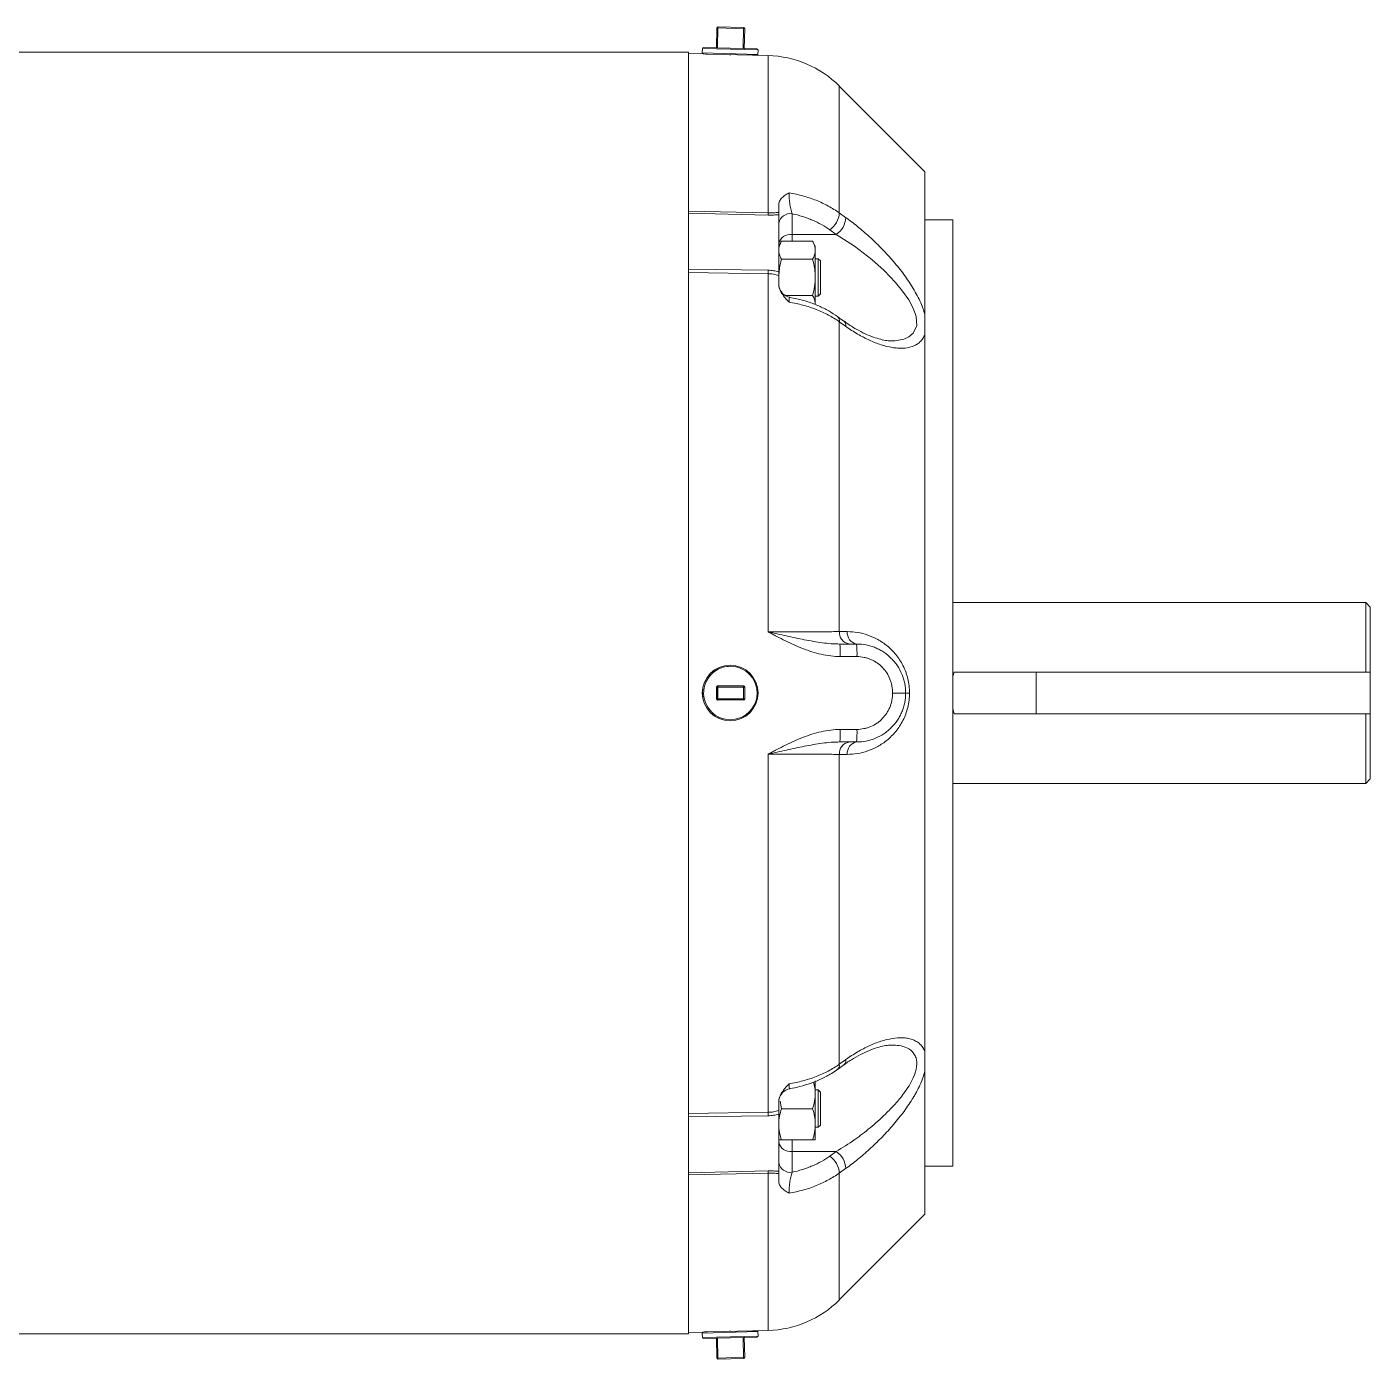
# Paper-space layout '_Top' of a CAD drawing. Header units: inches. Extents: x -11.3 to 13.4, y -10.5 to 6.1.
# Drawn here: x 1.31 to 13.38, y -5.98 to 5.98 of the extents above; entities that cross this region are included whole.
import ezdxf

# ---------------------------------------------------------------- set-up
doc = ezdxf.new("R2010")
doc.units = ezdxf.units.IN
doc.header["$MEASUREMENT"] = 0

psp = doc.layouts.new('_Top')

# ---------------------------------------------------------------- linework, layer by layer
at = {"color": 7, "linetype": 'Continuous', "lineweight": 15}
for p, q in [((7.502, 5.796), (7.506, 5.974)), ((7.756, 5.967), (7.506, 5.974)), ((7.516, 5.983), (7.512, 5.796)), ((7.516, 5.983), (7.746, 5.977)), ((7.741, 5.79), (7.746, 5.977)), ((7.756, 5.967), (7.751, 5.79)), ((7.387, 5.799), (7.866, 5.787)), ((7.25, 5.755), (-7.125, 5.755)), ((7.25, 5.755), (7.25, -5.755)), ((7.383, 5.741), (7.25, 5.744)), ((7.376, 5.79), (7.375, 5.75)), ((7.827, 5.728), (7.423, 5.738)), ((7.63, 5.732), (7.62, 5.733)), ((7.62, 5.733), (7.62, 5.733)), ((7.63, 5.732), (7.63, 5.733)), ((7.967, 5.726), (7.867, 5.728)), ((7.875, 5.736), (7.876, 5.776)), ((9.375, 4.682), (8.606, 5.451)), ((9.375, 3.396), (9.375, 4.682)), ((8.062, 4.317), (8.062, 4.383)), ((7.25, 4.328), (7.967, 4.312)), ((7.967, 4.293), (7.25, 4.309)), ((8.062, 4.296), (8.062, 3.784)), ((8.182, 4.305), (8.182, 4.058)), ((8.606, 4.312), (8.663, 4.271)), ((9.625, 4.249), (9.375, 4.249)), ((9.625, -4.249), (9.625, 4.249)), ((8.579, 4.119), (8.182, 4.119)), ((8.579, 4.119), (8.521, 4.16)), ((8.087, 4.058), (8.062, 4.015)), ((8.087, 4.058), (8.365, 4.058)), ((8.39, 4.015), (8.365, 4.058)), ((8.39, 3.49), (8.39, 4.015)), ((8.087, 3.896), (8.365, 3.896)), ((8.417, 3.901), (8.39, 3.901)), ((8.437, 3.881), (8.417, 3.901)), ((8.417, 3.566), (8.417, 3.901)), ((8.437, 3.881), (8.437, 3.586)), ((7.25, 3.807), (7.967, 3.797)), ((7.967, 3.766), (7.25, 3.777)), ((7.967, 3.797), (7.967, 0.549)), ((8.062, 3.672), (8.062, 3.749)), ((8.118, 3.571), (8.365, 3.571)), ((8.39, 3.566), (8.417, 3.566)), ((8.417, 3.566), (8.437, 3.586)), ((8.606, 3.335), (8.606, 0.551)), ((8.663, 3.294), (8.606, 3.335)), ((9.375, -3.223), (9.375, 3.223)), ((13.335, 0.812), (9.625, 0.812)), ((13.375, 0.772), (13.335, 0.812)), ((13.335, 0.188), (13.335, 0.812)), ((13.375, 0.772), (13.375, -0.772)), ((8.606, 0.551), (8.677, 0.551)), ((8.612, 0.44), (8.762, 0.44)), ((7.626, 0.25), (7.625, 0.25)), ((8.765, 0.327), (8.615, 0.327)), ((9.625, 0.148), (9.637, 0.188)), ((9.637, 0.188), (13.335, 0.188)), ((10.375, 0.188), (10.375, -0.188)), ((7.756, 0.053), (7.502, 0.053)), ((7.502, 0.053), (7.502, -0.053)), ((7.506, -0.053), (7.506, 0.053)), ((7.512, 0.063), (7.746, 0.063)), ((7.516, 0.053), (7.516, -0.053)), ((7.746, -0.053), (7.746, 0.053)), ((7.756, -0.053), (7.756, 0.053)), ((9.237, 0), (9.085, 0)), ((7.502, -0.053), (7.756, -0.053)), ((7.746, -0.062), (7.512, -0.062)), ((9.637, -0.188), (9.625, -0.14)), ((9.637, -0.188), (13.335, -0.188)), ((13.335, -0.812), (13.335, -0.188)), ((7.625, -0.25), (7.626, -0.25)), ((8.615, -0.327), (8.765, -0.327)), ((8.762, -0.44), (8.612, -0.44)), ((7.967, -0.549), (7.967, -3.797)), ((8.606, -0.551), (8.606, -3.335)), ((8.677, -0.551), (8.606, -0.551)), ((9.625, -0.812), (13.335, -0.812)), ((13.335, -0.812), (13.375, -0.772)), ((8.606, -3.335), (8.663, -3.294)), ((8.39, -4.015), (8.39, -3.485)), ((9.375, -4.682), (9.375, -3.396)), ((8.417, -3.566), (8.39, -3.566)), ((8.437, -3.586), (8.417, -3.566)), ((8.417, -3.901), (8.417, -3.566)), ((8.437, -3.586), (8.437, -3.881)), ((8.062, -3.749), (8.062, -3.672)), ((8.074, -3.666), (8.087, -3.734)), ((8.087, -3.734), (8.365, -3.734)), ((7.25, -3.777), (7.967, -3.766)), ((7.967, -3.797), (7.25, -3.807)), ((8.062, -3.784), (8.062, -4.296)), ((8.39, -3.901), (8.417, -3.901)), ((8.417, -3.901), (8.437, -3.881)), ((8.087, -4.015), (8.365, -4.015)), ((8.182, -4.015), (8.182, -4.305)), ((8.579, -4.119), (8.182, -4.119)), ((8.521, -4.16), (8.579, -4.119)), ((7.25, -4.309), (7.967, -4.293)), ((7.967, -4.312), (7.25, -4.328)), ((8.062, -4.383), (8.062, -4.317)), ((8.663, -4.271), (8.606, -4.312)), ((9.375, -4.249), (9.625, -4.249)), ((8.606, -5.451), (9.375, -4.682)), ((-3.314, -5.755), (7.25, -5.755)), ((7.25, -5.744), (7.381, -5.741)), ((7.375, -5.75), (7.376, -5.79)), ((7.866, -5.787), (7.387, -5.799)), ((7.423, -5.738), (7.827, -5.728)), ((7.62, -5.733), (7.63, -5.732)), ((7.62, -5.733), (7.62, -5.733)), ((7.63, -5.733), (7.63, -5.732)), ((7.746, -5.977), (7.741, -5.79)), ((7.751, -5.79), (7.756, -5.967)), ((7.868, -5.728), (7.967, -5.726)), ((7.876, -5.776), (7.875, -5.736)), ((7.506, -5.974), (7.502, -5.796)), ((7.512, -5.796), (7.516, -5.983)), ((7.506, -5.974), (7.756, -5.967)), ((7.746, -5.977), (7.516, -5.983))]:
    psp.add_line(p, q, dxfattribs=at)
at = {"color": 9, "linetype": 'Continuous', "lineweight": 15}
for p, q in [((7.375, 5.75), (7.875, 5.736)), ((7.876, 5.776), (7.376, 5.79)), ((7.967, 5.726), (7.967, 4.312)), ((8.606, 5.451), (8.606, 4.312)), ((7.967, -4.312), (7.967, -5.726)), ((8.606, -4.312), (8.606, -5.451)), ((7.875, -5.736), (7.375, -5.75)), ((7.376, -5.79), (7.876, -5.776))]:
    psp.add_line(p, q, dxfattribs=at)
at = {"color": 9, "linetype": 'Continuous', "lineweight": 15, "flags": 128}
psp.add_lwpolyline([(9.08, 3.164), (9.106, 3.164), (9.187, 3.178), (9.232, 3.198), (9.27, 3.231), (9.301, 3.301), (9.295, 3.383), (9.288, 3.41), (9.264, 3.469), (9.23, 3.531), (9.175, 3.61), (9.112, 3.687), (9.009, 3.794), (8.897, 3.893), (8.741, 4.014), (8.579, 4.119), (8.579, 4.119)], dxfattribs=at)
at = {"color": 7, "linetype": 'Continuous', "lineweight": 15, "flags": 128}
for points in [[(8.648, 3.34), (8.608, 3.368), (8.591, 3.381)], [(8.591, -3.381), (8.631, -3.352), (8.648, -3.34)], [(7.868, -5.728), (7.869, -5.728), (7.847, -5.728), (7.833, -5.728), (7.829, -5.728), (7.828, -5.728), (7.827, -5.728), (7.827, -5.728), (7.827, -5.728), (7.827, -5.728), (7.827, -5.728)]]:
    psp.add_lwpolyline(points, dxfattribs=at)
at = {"color": 7, "linetype": 'Continuous', "lineweight": 15}
psp.add_circle((7.626, 0), 0.25, dxfattribs=at)
for centre, radius, start, end in [((7.516, 5.973), 0.01, 88.5, 178.5), ((7.746, 5.967), 0.01, 358.5, 88.5), ((7.386, 5.789), 0.01, 88.5, 178.5), ((7.385, 5.749), 0.01, 178.5, 237.0022), ((7.866, 5.777), 0.01, 358.5, 88.5), ((7.865, 5.737), 0.01, 299.9978, 358.5), ((7.943, 4.788), 0.938, 45, 88.5), ((9.254, 4.303), 1.287, 179.5702, 180.4298), ((8.167, 4.199), 0.107, 81.9505, 168.5782), ((8.411, 4.321), 0.195, 304.3036, 357.3432), ((8.469, 4.28), 0.195, 304.2903, 357.3796), ((8.167, 4.013), 0.107, 81.9505, 168.5782), ((8.182, 3.673), 0.12, 189.4568, 260.22), ((8.71, 0.543), 0.104, 175.1052, 259.4792), ((8.781, 0.542), 0.104, 175.1478, 259.4922), ((7.556, 0.354), 1.059, 358.5285, 4.6525), ((7.706, 0.354), 1.059, 358.5285, 4.6526), ((7.625, 0), 0.25, 90.0139, 269.9861), ((7.627, 0), 0.24, 121.2003, 43.2622), ((7.512, 0.053), 0.01, 90.0098, 180.0098), ((7.516, 0.053), 0.01, 90.0098, 180.0098), ((7.421, 0.055), 0.0957, 358.5046, 4.4944), ((7.651, 0.055), 0.0957, 358.5046, 4.4944), ((7.746, 0.053), 0.01, 359.9902, 89.9902), ((7.512, -0.053), 0.01, 179.9902, 269.9902), ((7.516, -0.053), 0.01, 179.9902, 269.9902), ((7.421, -0.055), 0.0957, 355.5056, 1.4954), ((7.651, -0.055), 0.0957, 355.5056, 1.4954), ((7.746, -0.053), 0.01, 270.0098, 0.0098), ((7.556, -0.354), 1.059, 355.3475, 1.4715), ((7.706, -0.354), 1.059, 355.3474, 1.4715), ((8.71, -0.543), 0.104, 100.5208, 184.8948), ((8.781, -0.542), 0.104, 100.5078, 184.8522), ((8.182, -3.673), 0.12, 99.8782, 170.3312), ((8.167, -4.013), 0.107, 191.4218, 278.0495), ((8.167, -4.199), 0.107, 191.4218, 278.0495), ((8.411, -4.321), 0.195, 2.6568, 55.6964), ((8.469, -4.28), 0.195, 2.6204, 55.7097), ((9.254, -4.303), 1.287, 179.5702, 180.4298), ((7.943, -4.788), 0.938, 271.5, 315), ((7.385, -5.749), 0.01, 122.9978, 181.5), ((7.386, -5.789), 0.01, 181.5, 271.5), ((7.866, -5.777), 0.01, 271.5, 1.5), ((7.865, -5.737), 0.01, 1.5, 60.0022), ((7.516, -5.973), 0.01, 181.5, 271.5), ((7.746, -5.967), 0.01, 271.5, 1.5)]:
    psp.add_arc(centre, radius, start, end, dxfattribs=at)
at = {"color": 9, "linetype": 'Continuous', "lineweight": 15}
for centre, radius, start, end in [((8.56, 3.345), 0.0473, 347.7106, 49.0844), ((8.617, 3.304), 0.0474, 347.6567, 49.0153), ((7.627, 0), 0.24, 90.0009, 121.2183), ((7.627, 0), 0.24, 43.2469, 89.9976), ((8.56, -3.345), 0.0472, 310.6055, 12.3244), ((8.617, -3.304), 0.0474, 310.9839, 12.3434)]:
    psp.add_arc(centre, radius, start, end, dxfattribs=at)
at = {"color": 7, "linetype": 'Continuous', "lineweight": 15}
for points, knots in [([(7.383, 5.741), (7.382, 5.741), (7.38, 5.741), (7.395, 5.74), (7.413, 5.739), (7.419, 5.739), (7.421, 5.738), (7.422, 5.738), (7.423, 5.738), (7.423, 5.738), (7.423, 5.738), (7.423, 5.738), (7.423, 5.738)], [0, 0, 0, 0, 0.224506, 0.774592, 0.903987, 0.968662, 0.984824, 0.992908, 0.996955, 0.998983, 0.999705, 1, 1, 1, 1]), ([(7.827, 5.728), (7.827, 5.728), (7.827, 5.728), (7.828, 5.728), (7.83, 5.728), (7.838, 5.728), (7.855, 5.728), (7.871, 5.728), (7.868, 5.728), (7.867, 5.728)], [0, 0, 0, 0, 0.0009233, 0.0037914, 0.0167855, 0.0683628, 0.2748727, 0.8005692, 1, 1, 1, 1]), ([(8.062, 4.383), (8.062, 4.395), (8.065, 4.406), (8.072, 4.423), (8.075, 4.428), (8.082, 4.438), (8.086, 4.443), (8.099, 4.456), (8.109, 4.465), (8.125, 4.476), (8.131, 4.479), (8.143, 4.486), (8.149, 4.489), (8.155, 4.492)], [0, 0, 0, 0, 0.25, 0.25, 0.375, 0.375, 0.5, 0.5, 0.75, 0.75, 0.875, 0.875, 1, 1, 1, 1]), ([(8.155, 4.492), (8.197, 4.485), (8.239, 4.476), (8.299, 4.459), (8.319, 4.453), (8.359, 4.44), (8.379, 4.433), (8.436, 4.41), (8.472, 4.393), (8.542, 4.355), (8.575, 4.334), (8.606, 4.312)], [0, 0, 0, 0, 0.25, 0.25, 0.375, 0.375, 0.5, 0.5, 0.75, 0.75, 1, 1, 1, 1]), ([(8.155, 4.492), (8.155, 4.487), (8.155, 4.481), (8.155, 4.467), (8.155, 4.459), (8.156, 4.443), (8.157, 4.434), (8.159, 4.417), (8.16, 4.408), (8.162, 4.39), (8.163, 4.381), (8.166, 4.364), (8.168, 4.356), (8.173, 4.332), (8.177, 4.317), (8.182, 4.305)], [0, 0, 0, 0, 0.125, 0.125, 0.25, 0.25, 0.375, 0.375, 0.5, 0.5, 0.625, 0.625, 0.75, 0.75, 1, 1, 1, 1]), ([(7.967, 4.312), (7.983, 4.312), (8, 4.312), (8.031, 4.314), (8.047, 4.315), (8.062, 4.317)], [0, 0, 0, 0, 0.5, 0.5, 1, 1, 1, 1]), ([(8.062, 4.296), (8.047, 4.295), (8.031, 4.294), (7.999, 4.293), (7.983, 4.293), (7.967, 4.293)], [0, 0, 0, 0, 0.5, 0.5, 1, 1, 1, 1]), ([(8.521, 4.16), (8.474, 4.194), (8.421, 4.223), (8.35, 4.253), (8.336, 4.259), (8.306, 4.27), (8.291, 4.275), (8.245, 4.29), (8.214, 4.298), (8.182, 4.305)], [0, 0, 0, 0, 0.5, 0.5, 0.625, 0.625, 0.75, 0.75, 1, 1, 1, 1]), ([(8.663, 4.271), (8.699, 4.246), (8.734, 4.219), (8.805, 4.161), (8.84, 4.131), (8.91, 4.068), (8.945, 4.034), (9.014, 3.964), (9.048, 3.928), (9.113, 3.852), (9.145, 3.814), (9.191, 3.753), (9.206, 3.733), (9.234, 3.691), (9.248, 3.67), (9.274, 3.628), (9.286, 3.607), (9.309, 3.565), (9.32, 3.543), (9.34, 3.5), (9.349, 3.479), (9.36, 3.447), (9.363, 3.437), (9.37, 3.416), (9.373, 3.406), (9.375, 3.396)], [0, 0, 0, 0, 0.125, 0.125, 0.25, 0.25, 0.375, 0.375, 0.5, 0.5, 0.625, 0.625, 0.6875, 0.6875, 0.75, 0.75, 0.8125, 0.8125, 0.875, 0.875, 0.9375, 0.9375, 0.96875, 0.96875, 1, 1, 1, 1]), ([(8.062, 3.977), (8.062, 3.991), (8.064, 4.005), (8.073, 4.032), (8.08, 4.045), (8.087, 4.058)], [0, 0, 0, 0, 0.5, 0.5, 1, 1, 1, 1]), ([(8.39, 3.977), (8.39, 3.991), (8.388, 4.005), (8.379, 4.032), (8.373, 4.045), (8.365, 4.058)], [0, 0, 0, 0, 0.5, 0.5, 1, 1, 1, 1]), ([(8.087, 3.896), (8.079, 3.909), (8.073, 3.923), (8.064, 3.95), (8.062, 3.963), (8.062, 3.977)], [0, 0, 0, 0, 0.5, 0.5, 1, 1, 1, 1]), ([(8.087, 3.896), (8.08, 3.87), (8.068, 3.827), (8.066, 3.783), (8.065, 3.767)], [0, 0, 0, 0, 0.620022, 1, 1, 1, 1]), ([(8.365, 3.896), (8.373, 3.909), (8.379, 3.923), (8.388, 3.95), (8.39, 3.963), (8.39, 3.977)], [0, 0, 0, 0, 0.5, 0.5, 1, 1, 1, 1]), ([(8.39, 3.734), (8.39, 3.747), (8.39, 3.761), (8.387, 3.789), (8.386, 3.802), (8.379, 3.843), (8.373, 3.869), (8.365, 3.896)], [0, 0, 0, 0, 0.25, 0.25, 0.5, 0.5, 1, 1, 1, 1]), ([(7.967, 3.797), (7.983, 3.797), (7.999, 3.795), (8.031, 3.791), (8.047, 3.788), (8.062, 3.784)], [0, 0, 0, 0, 0.5, 0.5, 1, 1, 1, 1]), ([(8.062, 3.749), (8.047, 3.755), (8.031, 3.759), (8, 3.765), (7.983, 3.766), (7.967, 3.766)], [0, 0, 0, 0, 0.5, 0.5, 1, 1, 1, 1]), ([(8.062, 3.672), (8.062, 3.658), (8.065, 3.644), (8.072, 3.623), (8.075, 3.615), (8.082, 3.602), (8.086, 3.595), (8.099, 3.575), (8.109, 3.561), (8.125, 3.542), (8.131, 3.536), (8.143, 3.523), (8.149, 3.517), (8.155, 3.511)], [0, 0, 0, 0, 0.25, 0.25, 0.375, 0.375, 0.5, 0.5, 0.75, 0.75, 0.875, 0.875, 1, 1, 1, 1]), ([(8.365, 3.571), (8.373, 3.598), (8.379, 3.624), (8.388, 3.679), (8.39, 3.706), (8.39, 3.734)], [0, 0, 0, 0, 0.5, 0.5, 1, 1, 1, 1]), ([(8.606, 3.335), (8.575, 3.357), (8.542, 3.377), (8.473, 3.413), (8.437, 3.43), (8.38, 3.452), (8.36, 3.459), (8.32, 3.472), (8.3, 3.478), (8.239, 3.495), (8.197, 3.504), (8.155, 3.511)], [0, 0, 0, 0, 0.25, 0.25, 0.5, 0.5, 0.625, 0.625, 0.75, 0.75, 1, 1, 1, 1]), ([(8.591, 3.381), (8.564, 3.398), (8.511, 3.434), (8.422, 3.478), (8.325, 3.515), (8.238, 3.54), (8.182, 3.55), (8.162, 3.553)], [0, 0, 0, 0, 0.211912, 0.431637, 0.652195, 0.870217, 1, 1, 1, 1]), ([(8.39, 3.49), (8.39, 3.497), (8.39, 3.504), (8.387, 3.517), (8.386, 3.524), (8.379, 3.545), (8.373, 3.558), (8.365, 3.571)], [0, 0, 0, 0, 0.25, 0.25, 0.5, 0.5, 1, 1, 1, 1]), ([(9.375, 3.223), (9.375, 3.238), (9.375, 3.252), (9.375, 3.281), (9.375, 3.309), (9.375, 3.338), (9.375, 3.367), (9.375, 3.382), (9.375, 3.396)], [0, 0, 0, 0, 0.25, 0.25, 0.5, 0.75, 0.75, 1, 1, 1, 1]), ([(9.08, 3.163), (9.065, 3.163), (9.034, 3.164), (8.977, 3.176), (8.911, 3.196), (8.837, 3.226), (8.757, 3.268), (8.693, 3.307), (8.657, 3.334), (8.648, 3.34)], [0, 0, 0, 0, 0.129878, 0.273518, 0.426409, 0.591136, 0.769012, 0.947435, 1, 1, 1, 1]), ([(9.375, 3.223), (9.37, 3.209), (9.364, 3.196), (9.349, 3.173), (9.34, 3.162), (9.32, 3.144), (9.31, 3.136), (9.292, 3.126), (9.286, 3.123), (9.274, 3.117), (9.267, 3.114), (9.235, 3.103), (9.206, 3.098), (9.161, 3.096), (9.146, 3.097), (9.114, 3.099), (9.098, 3.101), (9.048, 3.109), (9.015, 3.117), (8.946, 3.139), (8.912, 3.153), (8.842, 3.185), (8.806, 3.204), (8.735, 3.245), (8.699, 3.268), (8.663, 3.294)], [0, 0, 0, 0, 0.0625, 0.0625, 0.125, 0.125, 0.1875, 0.1875, 0.21875, 0.21875, 0.25, 0.25, 0.375, 0.375, 0.4375, 0.4375, 0.5, 0.5, 0.625, 0.625, 0.75, 0.75, 0.875, 0.875, 1, 1, 1, 1]), ([(7.967, 0.549), (7.997, 0.549), (8.027, 0.549), (8.086, 0.549), (8.116, 0.549), (8.202, 0.549), (8.259, 0.549), (8.341, 0.549), (8.368, 0.55), (8.42, 0.55), (8.445, 0.55), (8.518, 0.551), (8.564, 0.551), (8.606, 0.551)], [0, 0, 0, 0, 0.125, 0.125, 0.25, 0.25, 0.5, 0.5, 0.625, 0.625, 0.75, 0.75, 1, 1, 1, 1]), ([(8.615, 0.327), (8.557, 0.327), (8.5, 0.335), (8.416, 0.354), (8.388, 0.362), (8.333, 0.379), (8.306, 0.389), (8.225, 0.42), (8.173, 0.443), (8.095, 0.481), (8.069, 0.495), (8.031, 0.515), (8.018, 0.521), (7.993, 0.535), (7.98, 0.542), (7.967, 0.549)], [0, 0, 0, 0, 0.25, 0.25, 0.375, 0.375, 0.5, 0.5, 0.75, 0.75, 0.875, 0.875, 0.9375, 0.9375, 1, 1, 1, 1]), ([(8.612, 0.44), (8.585, 0.44), (8.559, 0.441), (8.505, 0.445), (8.479, 0.448), (8.399, 0.459), (8.345, 0.468), (8.238, 0.489), (8.184, 0.5), (8.103, 0.518), (8.076, 0.524), (8.022, 0.536), (7.994, 0.542), (7.967, 0.549)], [0, 0, 0, 0, 0.125, 0.125, 0.25, 0.25, 0.5, 0.5, 0.75, 0.75, 0.875, 0.875, 1, 1, 1, 1]), ([(8.677, 0.551), (8.708, 0.551), (8.739, 0.549), (8.801, 0.538), (8.831, 0.531), (8.892, 0.51), (8.922, 0.496), (8.981, 0.464), (9.009, 0.445), (9.05, 0.411), (9.064, 0.399), (9.09, 0.373), (9.102, 0.359), (9.126, 0.33), (9.137, 0.315), (9.159, 0.282), (9.169, 0.264), (9.187, 0.228), (9.195, 0.209), (9.206, 0.18), (9.21, 0.17), (9.216, 0.15), (9.219, 0.139), (9.232, 0.087), (9.237, 0.044), (9.237, 0)], [0, 0, 0, 0, 0.125, 0.125, 0.25, 0.25, 0.375, 0.375, 0.5, 0.5, 0.5625, 0.5625, 0.625, 0.625, 0.6875, 0.6875, 0.75, 0.75, 0.8125, 0.8125, 0.84375, 0.84375, 0.875, 0.875, 1, 1, 1, 1]), ([(8.762, 0.44), (8.791, 0.44), (8.82, 0.437), (8.862, 0.429), (8.877, 0.425), (8.904, 0.417), (8.931, 0.407), (8.957, 0.395), (8.982, 0.381), (8.995, 0.374), (9.031, 0.35), (9.053, 0.331), (9.083, 0.301), (9.093, 0.29), (9.111, 0.268), (9.12, 0.256), (9.144, 0.22), (9.157, 0.195), (9.174, 0.155), (9.179, 0.141), (9.187, 0.114), (9.191, 0.1), (9.199, 0.058), (9.202, 0.029), (9.202, 0)], [0, 0, 0, 0, 0.125, 0.125, 0.1875, 0.1875, 0.25, 0.3125, 0.3125, 0.375, 0.375, 0.5, 0.5, 0.5625, 0.5625, 0.625, 0.625, 0.75, 0.75, 0.8125, 0.8125, 0.875, 0.875, 1, 1, 1, 1]), ([(9.085, 0), (9.085, 0.021), (9.083, 0.042), (9.077, 0.073), (9.075, 0.084), (9.069, 0.104), (9.065, 0.114), (9.053, 0.144), (9.044, 0.162), (9.021, 0.198), (9.007, 0.215), (8.978, 0.245), (8.962, 0.259), (8.936, 0.277), (8.927, 0.282), (8.908, 0.293), (8.889, 0.302), (8.869, 0.309), (8.849, 0.316), (8.839, 0.318), (8.808, 0.325), (8.786, 0.327), (8.765, 0.327)], [0, 0, 0, 0, 0.125, 0.125, 0.1875, 0.1875, 0.25, 0.25, 0.375, 0.375, 0.5, 0.5, 0.625, 0.625, 0.6875, 0.6875, 0.75, 0.8125, 0.8125, 0.875, 0.875, 1, 1, 1, 1]), ([(9.237, 0), (9.237, -0.022), (9.236, -0.044), (9.23, -0.087), (9.226, -0.109), (9.211, -0.172), (9.196, -0.21), (9.159, -0.283), (9.137, -0.316), (9.102, -0.36), (9.089, -0.373), (9.063, -0.399), (9.05, -0.412), (9.009, -0.445), (8.98, -0.464), (8.936, -0.489), (8.921, -0.496), (8.891, -0.509), (8.876, -0.515), (8.831, -0.531), (8.8, -0.539), (8.739, -0.549), (8.708, -0.551), (8.677, -0.551)], [0, 0, 0, 0, 0.0625, 0.0625, 0.125, 0.125, 0.25, 0.25, 0.375, 0.375, 0.4375, 0.4375, 0.5, 0.5, 0.625, 0.625, 0.6875, 0.6875, 0.75, 0.75, 0.875, 0.875, 1, 1, 1, 1]), ([(9.202, 0), (9.202, -0.029), (9.199, -0.058), (9.191, -0.1), (9.187, -0.115), (9.179, -0.142), (9.169, -0.169), (9.157, -0.195), (9.143, -0.22), (9.136, -0.233), (9.112, -0.269), (9.093, -0.291), (9.063, -0.321), (9.052, -0.331), (9.03, -0.349), (9.018, -0.358), (8.982, -0.382), (8.957, -0.395), (8.917, -0.412), (8.903, -0.417), (8.876, -0.425), (8.862, -0.429), (8.82, -0.437), (8.791, -0.44), (8.762, -0.44)], [0, 0, 0, 0, 0.125, 0.125, 0.1875, 0.1875, 0.25, 0.3125, 0.3125, 0.375, 0.375, 0.5, 0.5, 0.5625, 0.5625, 0.625, 0.625, 0.75, 0.75, 0.8125, 0.8125, 0.875, 0.875, 1, 1, 1, 1]), ([(8.765, -0.327), (8.786, -0.327), (8.807, -0.325), (8.838, -0.318), (8.849, -0.316), (8.869, -0.309), (8.879, -0.306), (8.908, -0.293), (8.927, -0.283), (8.953, -0.265), (8.961, -0.259), (8.977, -0.245), (8.985, -0.238), (9.007, -0.215), (9.02, -0.198), (9.038, -0.172), (9.043, -0.162), (9.053, -0.144), (9.062, -0.124), (9.069, -0.105), (9.075, -0.084), (9.077, -0.074), (9.083, -0.042), (9.085, -0.021), (9.085, 0)], [0, 0, 0, 0, 0.125, 0.125, 0.1875, 0.1875, 0.25, 0.25, 0.375, 0.375, 0.4375, 0.4375, 0.5, 0.5, 0.625, 0.625, 0.6875, 0.6875, 0.75, 0.8125, 0.8125, 0.875, 0.875, 1, 1, 1, 1]), ([(8.615, -0.327), (8.557, -0.327), (8.5, -0.335), (8.416, -0.354), (8.388, -0.362), (8.333, -0.379), (8.306, -0.389), (8.225, -0.42), (8.173, -0.443), (8.095, -0.481), (8.069, -0.495), (8.031, -0.515), (8.018, -0.521), (7.993, -0.535), (7.98, -0.542), (7.967, -0.549)], [0, 0, 0, 0, 0.25, 0.25, 0.375, 0.375, 0.5, 0.5, 0.75, 0.75, 0.875, 0.875, 0.9375, 0.9375, 1, 1, 1, 1]), ([(8.612, -0.44), (8.585, -0.44), (8.559, -0.441), (8.505, -0.445), (8.479, -0.448), (8.399, -0.459), (8.345, -0.468), (8.238, -0.489), (8.184, -0.5), (8.103, -0.518), (8.076, -0.524), (8.022, -0.536), (7.994, -0.542), (7.967, -0.549)], [0, 0, 0, 0, 0.125, 0.125, 0.25, 0.25, 0.5, 0.5, 0.75, 0.75, 0.875, 0.875, 1, 1, 1, 1]), ([(8.606, -0.551), (8.564, -0.551), (8.518, -0.551), (8.445, -0.55), (8.42, -0.55), (8.368, -0.55), (8.341, -0.549), (8.259, -0.549), (8.202, -0.549), (8.116, -0.549), (8.086, -0.549), (8.027, -0.549), (7.997, -0.549), (7.967, -0.549)], [0, 0, 0, 0, 0.25, 0.25, 0.375, 0.375, 0.5, 0.5, 0.75, 0.75, 0.875, 0.875, 1, 1, 1, 1]), ([(8.663, -3.294), (8.699, -3.268), (8.734, -3.245), (8.805, -3.204), (8.84, -3.185), (8.91, -3.153), (8.945, -3.139), (9.014, -3.117), (9.048, -3.109), (9.113, -3.098), (9.145, -3.096), (9.191, -3.098), (9.206, -3.099), (9.234, -3.104), (9.248, -3.108), (9.274, -3.117), (9.286, -3.122), (9.309, -3.136), (9.32, -3.144), (9.34, -3.162), (9.349, -3.173), (9.36, -3.19), (9.363, -3.196), (9.37, -3.209), (9.373, -3.216), (9.375, -3.223)], [0, 0, 0, 0, 0.125, 0.125, 0.25, 0.25, 0.375, 0.375, 0.5, 0.5, 0.625, 0.625, 0.6875, 0.6875, 0.75, 0.75, 0.8125, 0.8125, 0.875, 0.875, 0.9375, 0.9375, 0.96875, 0.96875, 1, 1, 1, 1]), ([(8.648, -3.339), (8.65, -3.338), (8.679, -3.316), (8.735, -3.281), (8.817, -3.236), (8.893, -3.203), (8.963, -3.179), (9.022, -3.167), (9.061, -3.162), (9.077, -3.163), (9.08, -3.163)], [0, 0, 0, 0, 0.009396, 0.183175, 0.358918, 0.536253, 0.69268, 0.837504, 0.972924, 1, 1, 1, 1]), ([(9.375, -3.396), (9.375, -3.382), (9.375, -3.367), (9.375, -3.338), (9.375, -3.309), (9.375, -3.281), (9.375, -3.252), (9.375, -3.238), (9.375, -3.223)], [0, 0, 0, 0, 0.25, 0.25, 0.5, 0.75, 0.75, 1, 1, 1, 1]), ([(8.155, -3.511), (8.197, -3.504), (8.239, -3.495), (8.299, -3.478), (8.319, -3.472), (8.359, -3.46), (8.379, -3.453), (8.436, -3.43), (8.472, -3.414), (8.542, -3.377), (8.575, -3.357), (8.606, -3.335)], [0, 0, 0, 0, 0.25, 0.25, 0.375, 0.375, 0.5, 0.5, 0.75, 0.75, 1, 1, 1, 1]), ([(8.161, -3.554), (8.192, -3.548), (8.257, -3.536), (8.353, -3.505), (8.448, -3.466), (8.528, -3.424), (8.572, -3.393), (8.59, -3.38)], [0, 0, 0, 0, 0.1906275, 0.4116395, 0.6312354, 0.8512733, 1, 1, 1, 1]), ([(8.39, -3.593), (8.39, -3.59), (8.39, -3.557), (8.381, -3.524), (8.373, -3.495)], [0, 0, 0, 0, 0.101267, 1, 1, 1, 1]), ([(9.375, -3.396), (9.37, -3.416), (9.364, -3.437), (9.349, -3.479), (9.34, -3.5), (9.32, -3.543), (9.31, -3.564), (9.292, -3.596), (9.286, -3.607), (9.274, -3.628), (9.267, -3.639), (9.235, -3.692), (9.206, -3.733), (9.161, -3.793), (9.146, -3.812), (9.114, -3.851), (9.098, -3.871), (9.048, -3.927), (9.015, -3.964), (8.946, -4.033), (8.912, -4.066), (8.842, -4.13), (8.806, -4.161), (8.735, -4.219), (8.699, -4.246), (8.663, -4.271)], [0, 0, 0, 0, 0.0625, 0.0625, 0.125, 0.125, 0.1875, 0.1875, 0.21875, 0.21875, 0.25, 0.25, 0.375, 0.375, 0.4375, 0.4375, 0.5, 0.5, 0.625, 0.625, 0.75, 0.75, 0.875, 0.875, 1, 1, 1, 1]), ([(8.062, -3.672), (8.062, -3.658), (8.065, -3.644), (8.072, -3.623), (8.075, -3.615), (8.082, -3.602), (8.086, -3.595), (8.099, -3.575), (8.109, -3.561), (8.125, -3.542), (8.131, -3.536), (8.143, -3.523), (8.149, -3.517), (8.155, -3.511)], [0, 0, 0, 0, 0.25, 0.25, 0.375, 0.375, 0.5, 0.5, 0.75, 0.75, 0.875, 0.875, 1, 1, 1, 1]), ([(8.365, -3.734), (8.373, -3.711), (8.379, -3.687), (8.388, -3.641), (8.39, -3.617), (8.39, -3.593)], [0, 0, 0, 0, 0.5, 0.5, 1, 1, 1, 1]), ([(8.062, -3.874), (8.062, -3.85), (8.064, -3.826), (8.073, -3.779), (8.08, -3.756), (8.087, -3.734)], [0, 0, 0, 0, 0.5, 0.5, 1, 1, 1, 1]), ([(8.39, -3.874), (8.39, -3.85), (8.388, -3.826), (8.379, -3.779), (8.373, -3.756), (8.365, -3.734)], [0, 0, 0, 0, 0.5, 0.5, 1, 1, 1, 1]), ([(7.967, -3.766), (7.983, -3.766), (8, -3.765), (8.031, -3.759), (8.047, -3.755), (8.062, -3.749)], [0, 0, 0, 0, 0.5, 0.5, 1, 1, 1, 1]), ([(8.062, -3.784), (8.047, -3.788), (8.031, -3.791), (7.999, -3.795), (7.983, -3.797), (7.967, -3.797)], [0, 0, 0, 0, 0.5, 0.5, 1, 1, 1, 1]), ([(8.087, -4.015), (8.079, -3.992), (8.073, -3.968), (8.064, -3.922), (8.062, -3.898), (8.062, -3.874)], [0, 0, 0, 0, 0.5, 0.5, 1, 1, 1, 1]), ([(8.365, -4.015), (8.373, -3.992), (8.379, -3.968), (8.388, -3.922), (8.39, -3.898), (8.39, -3.874)], [0, 0, 0, 0, 0.5, 0.5, 1, 1, 1, 1]), ([(8.087, -4.015), (8.079, -4.015), (8.073, -4.015), (8.064, -4.015), (8.062, -4.015), (8.062, -4.015)], [0, 0, 0, 0, 0.5, 0.5, 1, 1, 1, 1]), ([(8.39, -4.015), (8.39, -4.015), (8.39, -4.015), (8.387, -4.015), (8.386, -4.015), (8.379, -4.015), (8.373, -4.015), (8.365, -4.015)], [0, 0, 0, 0, 0.25, 0.25, 0.5, 0.5, 1, 1, 1, 1]), ([(8.182, -4.305), (8.214, -4.298), (8.245, -4.29), (8.291, -4.275), (8.306, -4.27), (8.336, -4.259), (8.35, -4.253), (8.421, -4.223), (8.474, -4.194), (8.521, -4.16)], [0, 0, 0, 0, 0.25, 0.25, 0.375, 0.375, 0.5, 0.5, 1, 1, 1, 1]), ([(7.967, -4.293), (7.983, -4.293), (7.999, -4.293), (8.031, -4.294), (8.047, -4.295), (8.062, -4.296)], [0, 0, 0, 0, 0.5, 0.5, 1, 1, 1, 1]), ([(8.062, -4.317), (8.047, -4.315), (8.031, -4.314), (8, -4.312), (7.983, -4.312), (7.967, -4.312)], [0, 0, 0, 0, 0.5, 0.5, 1, 1, 1, 1]), ([(8.182, -4.305), (8.18, -4.311), (8.178, -4.318), (8.174, -4.332), (8.172, -4.34), (8.168, -4.356), (8.166, -4.364), (8.163, -4.381), (8.162, -4.39), (8.16, -4.408), (8.159, -4.417), (8.157, -4.434), (8.156, -4.443), (8.155, -4.459), (8.155, -4.467), (8.155, -4.481), (8.155, -4.487), (8.155, -4.492)], [0, 0, 0, 0, 0.125, 0.125, 0.25, 0.25, 0.375, 0.375, 0.5, 0.5, 0.625, 0.625, 0.75, 0.75, 0.875, 0.875, 1, 1, 1, 1]), ([(8.606, -4.312), (8.575, -4.334), (8.542, -4.355), (8.473, -4.392), (8.437, -4.409), (8.38, -4.432), (8.36, -4.44), (8.32, -4.453), (8.3, -4.459), (8.239, -4.476), (8.197, -4.485), (8.155, -4.492)], [0, 0, 0, 0, 0.25, 0.25, 0.5, 0.5, 0.625, 0.625, 0.75, 0.75, 1, 1, 1, 1]), ([(8.062, -4.383), (8.062, -4.395), (8.065, -4.406), (8.072, -4.423), (8.075, -4.428), (8.082, -4.438), (8.086, -4.443), (8.099, -4.456), (8.109, -4.465), (8.125, -4.476), (8.131, -4.479), (8.143, -4.486), (8.149, -4.489), (8.155, -4.492)], [0, 0, 0, 0, 0.25, 0.25, 0.375, 0.375, 0.5, 0.5, 0.75, 0.75, 0.875, 0.875, 1, 1, 1, 1]), ([(7.423, -5.738), (7.423, -5.738), (7.423, -5.738), (7.423, -5.738), (7.422, -5.738), (7.419, -5.738), (7.408, -5.739), (7.39, -5.74), (7.377, -5.741), (7.381, -5.741), (7.381, -5.741)], [0, 0, 0, 0, 0.000305, 0.001614, 0.006343, 0.025103, 0.099877, 0.400141, 0.934675, 1, 1, 1, 1])]:
    psp.add_open_spline(points, degree=3, knots=knots, dxfattribs=at)
for points in [[(8.062, 4.317), (8.062, 4.308), (8.062, 4.301), (8.062, 4.296)], [(8.062, 3.784), (8.062, 3.771), (8.062, 3.76), (8.062, 3.749)], [(13.375, 0.188), (13.362, 0.188), (13.348, 0.188), (13.335, 0.188)], [(13.335, -0.188), (13.348, -0.188), (13.362, -0.188), (13.375, -0.188)], [(8.062, -3.749), (8.062, -3.76), (8.062, -3.771), (8.062, -3.784)], [(8.062, -4.296), (8.062, -4.301), (8.062, -4.308), (8.062, -4.317)]]:
    psp.add_open_spline(points, degree=3, dxfattribs=at)
at = {"color": 9, "linetype": 'Continuous', "lineweight": 15}
for points, knots in [([(8.161, 3.553), (8.16, 3.553), (8.157, 3.554), (8.155, 3.538), (8.155, 3.52), (8.155, 3.511)], [0, 0, 0, 0, 0.287184, 0.661802, 1, 1, 1, 1]), ([(8.579, -4.119), (8.634, -4.084), (8.737, -4.021), (8.885, -3.906), (9.007, -3.798), (9.108, -3.693), (9.18, -3.607), (9.234, -3.527), (9.278, -3.445), (9.306, -3.356), (9.302, -3.292), (9.285, -3.251), (9.265, -3.222), (9.228, -3.193), (9.176, -3.173), (9.125, -3.163), (9.091, -3.164), (9.08, -3.165)], [0, 0, 0, 0, 0.1291674, 0.2375202, 0.3481901, 0.4226904, 0.4988254, 0.5494021, 0.601345, 0.677336, 0.7445056, 0.7647028, 0.8084289, 0.8535883, 0.9124556, 0.9728133, 1, 1, 1, 1]), ([(8.155, -3.511), (8.155, -3.516), (8.155, -3.532), (8.156, -3.548), (8.158, -3.557), (8.161, -3.554), (8.161, -3.554)], [0, 0, 0, 0, 0.1976268, 0.5610609, 0.9306093, 1, 1, 1, 1])]:
    psp.add_open_spline(points, degree=3, knots=knots, dxfattribs=at)

doc.saveas('drawing.dxf')
